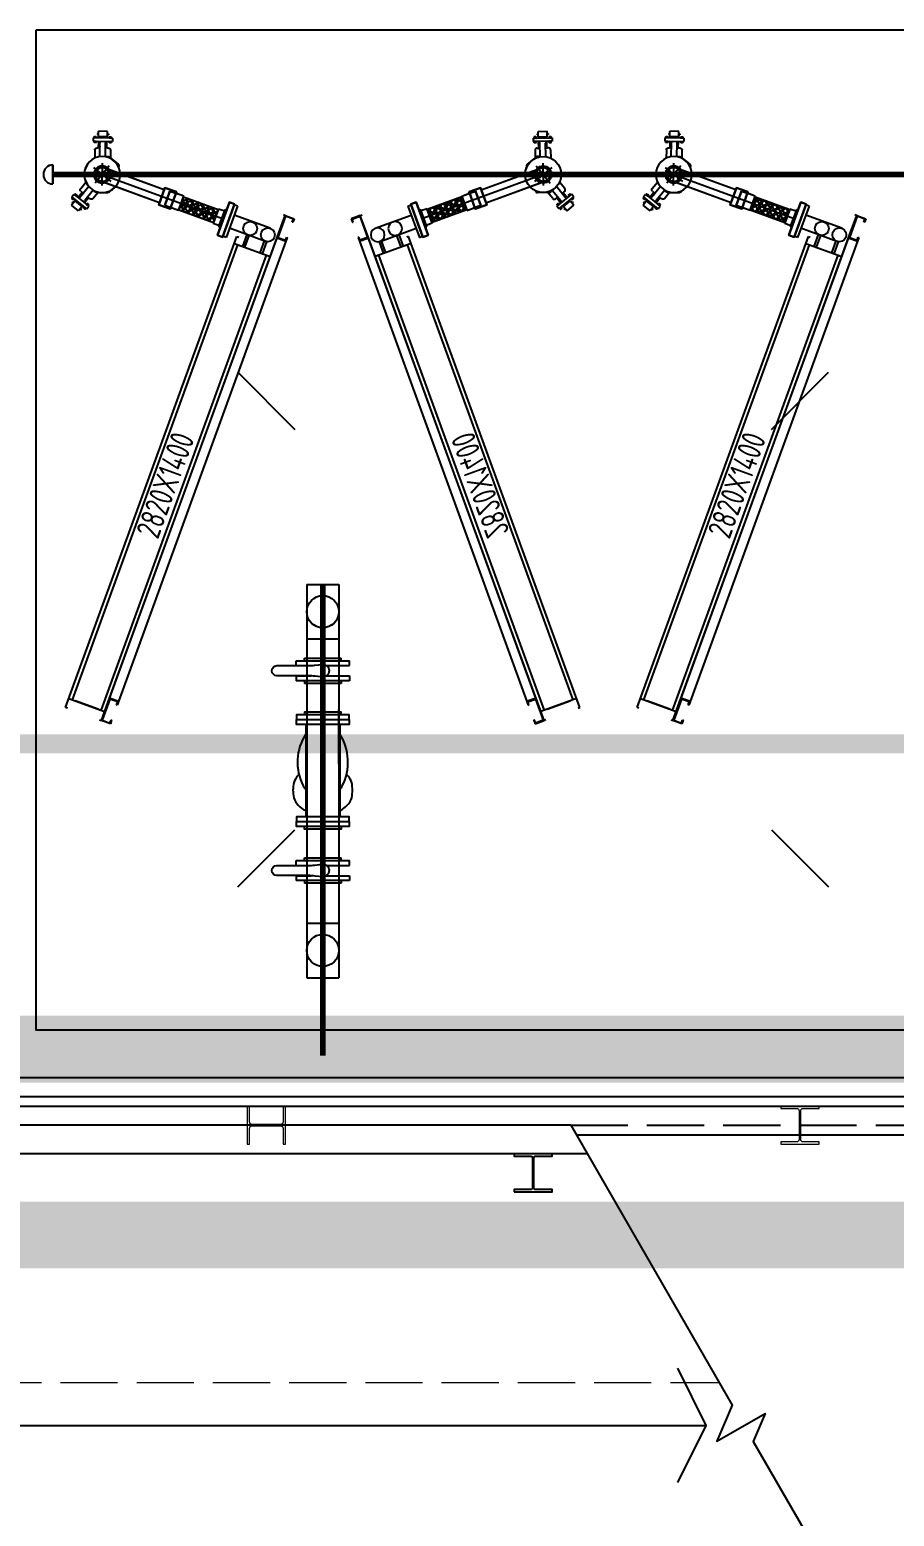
# Model space of a CAD drawing. Extents: x -3080 to 28500, y -1326 to 31609.
# Drawn here: x 19476 to 19929, y 1665 to 2445 of the extents above; entities that cross this region are included whole.
import ezdxf
from ezdxf.enums import TextEntityAlignment as Align

# ---------------------------------------------------------------- set-up
doc = ezdxf.new("R2010")
doc.units = 0
doc.header["$LTSCALE"] = 100
for name, pattern in [('188K-SM-03-F05-ARCH-PA-Y2257103$0$DASHED', [19.05, 12.7, -6.35]), ('188K-SM-03-F05-MECH-DCC-Y2257103$0$XFM1Q20-200k$0$CENTER', [2, 1.25, -0.25, 0.25, -0.25]), ('188K-SM-07-F10-MECH-CR PIPE-Y2257103$0$XFM1Q20-200k$0$CENTER', [2, 1.25, -0.25, 0.25, -0.25]), ('X-S-FAB-L05$0$HIDDEN', [0.4, 0.3, -0.1])]:
    doc.linetypes.add(name, pattern=pattern)
for name, color, linetype in [('0-xref', 8, 'Continuous'), ('188K-SM-03-F05-ARCH-PA-Y2257103$0$K-DIivder-3.5', 53, '188K-SM-03-F05-ARCH-PA-Y2257103$0$DASHED'), ('188K-SM-03-F05-ARCH-PA-Y2257103$0$K-岩棉 2hr 3.5-非抗', 53, 'Continuous'), ('188K-SM-03-F05-MECH-DCC-Y2257103$0$00_AC_CHS_12℃', 4, 'Continuous'), ('188K-SM-03-F05-MECH-DCC-Y2257103$0$00_AC_CHS_20℃', 3, 'Continuous'), ('188K-SM-03-F05-MECH-DCC-Y2257103$0$00_DCC', 7, 'Continuous'), ('188K-SM-03-F05-MECH-DCC-Y2257103$0$00_閥站分組', 1, 'Continuous'), ('188K-SM-03-F05-MECH-DCC-Y2257103$0$XFM1Q20-200k$0$U-PCW-V', 2, 'Continuous'), ('188K-SM-07-F10-MECH-CR PIPE-Y2257103$0$00_AC_CHS_12℃', 4, 'Continuous'), ('188K-SM-07-F10-MECH-CR PIPE-Y2257103$0$00_AC_CHS_20℃', 3, 'Continuous'), ('188K-SM-07-F10-MECH-CR PIPE-Y2257103$0$00_DCC', 7, 'Continuous'), ('188K-SM-07-F10-MECH-CR PIPE-Y2257103$0$00_閥站分組', 1, 'Continuous'), ('188K-SM-07-F10-MECH-CR PIPE-Y2257103$0$XFM1Q20-200k$0$U-PCW-V', 2, 'Continuous'), ('X-S-FAB-L05$0$0-arr', 8, 'Continuous'), ('X-S-FAB-L05$0$0-stc', 8, 'Continuous'), ('X-S-FAB-L05$0$12', 8, 'Continuous'), ('X-S-FAB-L05$0$COL-S', 8, 'Continuous'), ('X-S-FAB-L05$0$HID(UP)', 8, 'X-S-FAB-L05$0$HIDDEN'), ('X-S-FAB-L05$0$OPEN-UP', 8, 'X-S-FAB-L05$0$HIDDEN'), ('X-S-FAB-L05$0$S-鋼柱', 8, 'Continuous'), ('X-S-FAB-L05$0$WALL-BK', 8, 'Continuous'), ('X-S-FAB-L05$0$WALL-DR', 8, 'Continuous')]:
    doc.layers.add(name, color=color, linetype=linetype)
doc.layers.add('X-S-FAB-L05$0$XREF', color=8, linetype='Continuous', lineweight=0)
doc.styles.add('188K-SM-03-F05-MECH-DCC-Y2257103$0$XFM1Q20-200k$0$aa-txt', font='isocp.shx', dxfattribs={"bigfont": 'chineset.shx'})
doc.styles.add('188K-SM-07-F10-MECH-CR PIPE-Y2257103$0$XFM1Q20-200k$0$aa-txt', font='isocp.shx', dxfattribs={"bigfont": 'chineset.shx'})
pattern_1 = [(135, (-2258.2576, -4619.8331), (-8e-16, 2.4374981), [5.1707143, -1.7235714]), (45, (-2259.4764, -4618.6144), (-8e-16, 2.4374981), [5.1707143, -1.7235714])]

# ---------------------------------------------------------------- blocks, each defined once
blk = doc.blocks.new('*U64')
blk.add_lwpolyline([(0, 0.5), (4.239, 0.5), (4.547, 0.09), (4.547, 0.3), (4.547, 0.818), (4.789, 0.5, 0.234256), (4.789, 0.5), (9.093, 0.5)], format="xyb")
blk = doc.blocks.new('X-S-FAB-L05$0$SC1')
at = {"layer": 'DefPoints'}
blk.add_line((27924.99, 8342.12), (27954.99, 8312.12), dxfattribs=at)
blk = doc.blocks.new('X-S-FAB-L05$0$VC(C)')
at = {"layer": 'X-S-FAB-L05$0$S-鋼柱'}
for p in [(-8339.99, -6077.12), (-8059.99, -6317.12)]:
    blk.add_blockref('X-S-FAB-L05$0$SC1', p, dxfattribs=at)
at = {"layer": 'X-S-FAB-L05$0$S-鋼柱', "rotation": 90}
for p in [(28207.12, -25689.99), (27927.12, -25929.99)]:
    blk.add_blockref('X-S-FAB-L05$0$SC1', p, dxfattribs=at)
blk = doc.blocks.new('X-S-FAB-L05')
at = {"layer": 'X-S-FAB-L05$0$0-arr', "color": 4}
blk.add_lwpolyline([(19815.67, 1742.5), (19830.67, 1712.5), (19815.67, 1682.5)], dxfattribs=at)
at = {"layer": 'X-S-FAB-L05$0$12'}
blk.add_lwpolyline([(18765, 1712.5), (19830.67, 1712.5)], dxfattribs=at)
at = {"layer": 'X-S-FAB-L05$0$COL-S', "color": 2, "lineweight": 0, "ltscale": 10, "flags": 128}
for points in [[(19610, 1880), (19608.8, 1880), (19608.8, 1871.7, -0.4142136), (19607.5, 1870.4), (19592.5, 1870.4, -0.4142136), (19591.2, 1871.7), (19591.2, 1880), (19590, 1880), (19590, 1860), (19591.2, 1860), (19591.2, 1868.3, -0.4142136), (19592.5, 1869.6), (19607.5, 1869.6, -0.4142136), (19608.8, 1868.3), (19608.8, 1860), (19610, 1860)], [(19870, 1880), (19870, 1878.8), (19878.3, 1878.8, -0.4142136), (19879.6, 1877.5), (19879.6, 1862.5, -0.4142136), (19878.3, 1861.2), (19870, 1861.2), (19870, 1860), (19890, 1860), (19890, 1861.2), (19881.7, 1861.2, -0.4142136), (19880.4, 1862.5), (19880.4, 1877.5, -0.4142136), (19881.7, 1878.8), (19890, 1878.8), (19890, 1880)]]:
    blk.add_lwpolyline(points, format="xyb", close=True, dxfattribs=at)
at = {"layer": 'X-S-FAB-L05$0$HID(UP)'}
blk.add_line((19759.737, 1870), (24305, 1870), dxfattribs=at)
at = {"layer": 'X-S-FAB-L05$0$OPEN-UP', "color": 15, "lineweight": 0}
blk.add_line((17492, 1735), (19837.68, 1735), dxfattribs=at)
at = {"layer": 'X-S-FAB-L05$0$S-鋼柱'}
blk.add_lwpolyline([(19730, 1835), (19750, 1835), (19750, 1836.2), (19741.2, 1836.2, -0.4142136), (19740.4, 1837), (19740.4, 1853, -0.4142136), (19741.2, 1853.8), (19750, 1853.8), (19750, 1855), (19730, 1855), (19730, 1853.8), (19738.8, 1853.8, -0.4142136), (19739.6, 1853), (19739.6, 1837, -0.4142136), (19738.8, 1836.2), (19730, 1836.2)], format="xyb", close=True, dxfattribs=at)
at = {"layer": 'X-S-FAB-L05$0$WALL-BK'}
for p, q in [((19759.737, 1870), (16745, 1870)), ((19768.398, 1855), (16745, 1855))]:
    blk.add_line(p, q, dxfattribs=at)
at = {"layer": 'X-S-FAB-L05$0$WALL-DR'}
for p, q in [((16745, 1880), (24310, 1880)), ((19762.624, 1865), (24310, 1865))]:
    blk.add_line(p, q, dxfattribs=at)
at = {"layer": 'X-S-FAB-L05$0$0-stc', "xscale": 40.00000000000001, "yscale": 40.00000000000001, "zscale": 40.00000000000001, "rotation": 299.9999911101247}
blk.add_blockref('*U64', (19742.417, 1860), dxfattribs=at)
at = {"layer": 'X-S-FAB-L05$0$XREF'}
blk.add_blockref('X-S-FAB-L05$0$VC(C)', (0, 0), dxfattribs=at)
blk = doc.blocks.new('188K-SM-03-F05-ARCH-PA-Y2257103')
at = {"layer": '188K-SM-03-F05-ARCH-PA-Y2257103$0$K-DIivder-3.5', "linetype": 'ByBlock', "ltscale": 2, "const_width": 10}
blk.add_lwpolyline([(16750, 2070), (24195, 2070)], dxfattribs=at)
at = {"layer": '188K-SM-03-F05-ARCH-PA-Y2257103$0$K-岩棉 2hr 3.5-非抗'}
for p, q in [((16745, 1895, 0), (24300, 1895, 0)), ((16745, 1885, 0), (24300, 1885))]:
    blk.add_line(p, q, dxfattribs=at)
blk = doc.blocks.new('188K-SM-03-F05-MECH-DCC-Y2257103$0$XFM1P20-200k$0$005')
at = {"layer": '188K-SM-03-F05-MECH-DCC-Y2257103$0$00_DCC'}
h = blk.add_hatch(dxfattribs=at)
h.set_pattern_fill('AR-HBONE', color=60, scale=0.430893, angle=360, style=0)
h.set_pattern_definition(pattern_1)
h.paths.add_polyline_path([(21.88125, -3.01625), (21.88125, 3.01625), (5.88125, 3.01625), (5.88125, -3.01625)])
edge = h.paths.add_edge_path(flags=17)
edge.add_line((21.88125, 3.01625), (21.88125, -3.01625))
at = {"layer": '188K-SM-03-F05-MECH-DCC-Y2257103$0$00_DCC', "color": 60}
for p, q in [((5.88125, 3.31625), (3, 3.31625)), ((5.88125, 3.31625), (5.88125, -3.31625)), ((21.88125, 3.01625), (5.88125, 3.01625)), ((5.88125, 3.01625), (5.88125, -3.01625)), ((21.88125, 3.31625), (24.7625, 3.31625)), ((21.88125, 3.31625), (21.88125, -3.31625)), ((21.88125, 3.01625), (21.88125, -3.01625)), ((21.88125, -3.01625), (21.88125, 3.01625)), ((28.2625, 3.31625), (24.7625, 3.31625)), ((28.2625, 3.31625), (28.2625, -3.31625)), ((5.88125, -3.31625), (3, -3.31625)), ((21.88125, -3.01625), (5.88125, -3.01625)), ((21.88125, -3.31625), (28.2625, -3.31625)), ((28.2625, -3.31625), (25.38125, -3.31625))]:
    blk.add_line(p, q, dxfattribs=at)
for points in [[(0, -7.6), (0, 7.6), (2.38125, 7.6), (2.38125, -7.6), (0, -7.6)], [(2.38125, 3.8975), (3, 3.8975), (3, -3.8975), (2.38125, -3.8975)]]:
    blk.add_lwpolyline(points, dxfattribs=at)
blk = doc.blocks.new('188K-SM-03-F05-MECH-DCC-Y2257103$0$DCC_配管')
at = {"layer": '188K-SM-03-F05-MECH-DCC-Y2257103$0$00_DCC', "color": 60}
for p, q in [((-71.66, 42.26, 0), (-71.66, 40.55, 0)), ((-61.6, 42.26, 0), (-71.66, 42.26, 0)), ((-71.66, 40.55, 0), (-61.6, 40.55, 0)), ((-71.15, 42.78, 0), (-71.15, 42.38, 0)), ((-71.15, 40.03, 0), (-71.15, 40.44, 0)), ((-70.17, 42.9, 0), (-71.01, 42.9, 0)), ((-70.17, 39.92, 0), (-71.01, 39.92, 0)), ((-70.87, 42.78, 0), (-70.87, 42.38, 0)), ((-70.87, 40.03, 0), (-70.87, 40.44, 0)), ((-70.31, 42.78, 0), (-70.31, 42.38, 0)), ((-70.31, 40.03, 0), (-70.31, 40.44, 0)), ((-70.03, 42.78, 0), (-70.03, 42.38, 0)), ((-70.03, 40.03, 0), (-70.03, 40.44, 0)), ((-68.98, 44.57, 0), (-69.54, 44.57, 0)), ((-69.54, 44.57, 0), (-69.54, 44.07, 0)), ((-68.98, 44.07, 0), (-69.54, 44.07, 0)), ((-64.28, 45.79, 0), (-68.98, 45.79, 0)), ((-68.98, 42.85, 0), (-68.98, 45.79, 0)), ((-64.28, 42.85, 0), (-68.98, 42.85, 0)), ((-68.77, 37.09, 0), (-68.77, 40.49, 0)), ((-68.12, 32.48, 0), (-68.12, 39.59, 0)), ((-67.74, 42.26, 0), (-67.74, 42.85, 0)), ((-65.52, 42.26, 0), (-65.52, 42.85, 0)), ((-65.14, 32.48, 0), (-65.14, 39.55, 0)), ((-64.49, 37.09, 0), (-64.49, 40.49, 0)), ((-64.28, 42.85, 0), (-64.28, 45.79, 0)), ((-64.28, 44.57, 0), (-63.72, 44.57, 0)), ((-64.28, 44.07, 0), (-63.72, 44.07, 0)), ((-63.72, 44.57, 0), (-63.72, 44.07, 0)), ((-63.22, 42.78, 0), (-63.22, 42.38, 0)), ((-63.22, 40.03, 0), (-63.22, 40.44, 0)), ((-63.08, 42.9, 0), (-62.24, 42.9, 0)), ((-63.08, 39.92, 0), (-62.24, 39.92, 0)), ((-62.94, 42.78, 0), (-62.94, 42.38, 0)), ((-62.94, 40.03, 0), (-62.94, 40.44, 0)), ((-62.38, 42.78, 0), (-62.38, 42.38, 0)), ((-62.38, 40.03, 0), (-62.38, 40.44, 0)), ((-62.1, 42.78, 0), (-62.1, 42.38, 0)), ((-62.1, 40.03, 0), (-62.1, 40.44, 0)), ((-61.6, 42.26, 0), (-61.6, 40.55, 0)), ((-70.73, 36.03, 0), (-70.73, 31.66, 0)), ((-69.73, 37.03, 0), (-69.12, 37.03, 0)), ((-63.52, 37.03, 0), (-64.14, 37.03, 0)), ((-62.52, 36.03, 0), (-62.52, 31.66, 0)), ((-66.63, 17.31, 0), (-66.63, 29.02, 0)), ((-33.99, 15.66), (-65.24, 26.54, 0)), ((-72.48, 23.16, 0), (-60.78, 23.16, 0)), ((-36.38, 8.77), (-67.83, 19.72, 0)), ((-66.63, 23.16, 0), (-3.17, 1.1)), ((-70.73, 14.66, 0), (-70.73, 14.67, 0)), ((-69.73, 13.66, 0), (-63.52, 13.66, 0)), ((-62.52, 14.66, 0), (-62.52, 14.67, 0)), ((-1.2, -3.45), (1.2, 3.45))]:
    blk.add_line(p, q, dxfattribs=at)
at = {"layer": '188K-SM-03-F05-MECH-DCC-Y2257103$0$00_DCC', "color": 60, "elevation": 0}
for points in [[(-30.71, 5.67), (-36.73, 7.76), (-33.64, 16.67), (-27.62, 14.58)], [(-31.42, 5.91), (-30.71, 5.67), (-27.62, 14.58), (-28.33, 14.83)]]:
    blk.add_lwpolyline(points, dxfattribs=at)
at = {"layer": '188K-SM-03-F05-MECH-DCC-Y2257103$0$00_DCC', "color": 60}
for radius in [9.44, 4.44, 3.65]:
    blk.add_circle((-66.63, 23.16, 0), radius, dxfattribs=at)
for centre, radius, start, end in [((-71.29, 42.41, 0), 0.143, 270, 347.31962), ((-71.29, 40.41, 0), 0.143, 12.68038, 90), ((-71.01, 42.75, 0), 0.143, 12.68038, 167.31962), ((-71.01, 42.41, 0), 0.143, 192.68038, 347.31962), ((-71.01, 40.41, 0), 0.143, 12.68038, 167.31962), ((-71.01, 40.06, 0), 0.143, 192.68038, 347.31962), ((-70.59, 42.49, 0), 0.406, 46.39718, 133.60282), ((-70.59, 42.67, 0), 0.406, 226.39718, 313.60282), ((-70.59, 40.14, 0), 0.406, 46.39718, 133.60282), ((-70.59, 40.33, 0), 0.406, 226.39718, 313.60282), ((-70.17, 42.75, 0), 0.143, 12.68038, 167.31962), ((-70.17, 42.41, 0), 0.143, 192.68038, 347.31962), ((-70.17, 40.41, 0), 0.143, 12.68038, 167.31962), ((-70.17, 40.06, 0), 0.143, 192.68038, 347.31962), ((-69.89, 42.41, 0), 0.143, 192.68038, 270), ((-69.89, 40.41, 0), 0.143, 90, 167.31962), ((-69.12, 39.55, 0), 1, 0, 90), ((-64.13, 39.55, 0), 1, 90, 180), ((-63.36, 42.41, 0), 0.143, 270, 347.31962), ((-63.36, 40.41, 0), 0.143, 12.68038, 90), ((-63.08, 42.75, 0), 0.143, 12.68038, 167.31962), ((-63.08, 42.41, 0), 0.143, 192.68038, 347.31962), ((-63.08, 40.41, 0), 0.143, 12.68038, 167.31962), ((-63.08, 40.06, 0), 0.143, 192.68038, 347.31962), ((-62.66, 42.49, 0), 0.406, 46.39718, 133.60282), ((-62.66, 42.67, 0), 0.406, 226.39718, 313.60282), ((-62.66, 40.14, 0), 0.406, 46.39718, 133.60282), ((-62.66, 40.33, 0), 0.406, 226.39718, 313.60282), ((-62.24, 42.75, 0), 0.143, 12.68038, 167.31962), ((-62.24, 42.41, 0), 0.143, 192.68038, 347.31962), ((-62.24, 40.41, 0), 0.143, 12.68038, 167.31962), ((-62.24, 40.06, 0), 0.143, 192.68038, 347.31962), ((-61.96, 42.41, 0), 0.143, 192.68038, 270), ((-61.96, 40.41, 0), 0.143, 90, 167.31962), ((-69.73, 36.03, 0), 1, 90, 180), ((-69.12, 38.03, 0), 1, 270, 0), ((-64.14, 38.03, 0), 1, 180, 270), ((-63.52, 36.03, 0), 1, 0, 90), ((-66.67, 20.94, 0), 2.22, 271.07933, 88.92067), ((-69.73, 14.66, 0), 1, 180, 270), ((-63.52, 14.66, 0), 1, 270, 0)]:
    blk.add_arc(centre, radius, start, end, dxfattribs=at)
at = {"layer": '188K-SM-03-F05-MECH-DCC-Y2257103$0$00_DCC', "color": 60, "xscale": -1.210111893907765, "yscale": 1.210111893907765, "zscale": 1.210111893907765, "rotation": 340.8548292855317}
blk.add_blockref('188K-SM-03-F05-MECH-DCC-Y2257103$0$XFM1P20-200k$0$005', (0, 0), dxfattribs=at)
blk = doc.blocks.new('188K-SM-03-F05-MECH-DCC-Y2257103$0$DCC-1_2.82x1.2')
at = {"layer": '188K-SM-03-F05-MECH-DCC-Y2257103$0$00_DCC', "color": 24}
for p, q in [((278.05, 32.11), (260.55, 32.11)), ((260.55, 30.31), (260.55, 32.11)), ((278.05, 30.31), (278.05, 32.11)), ((0, 25.01), (263, 25.11)), ((0, 24.01), (0, 25.01)), ((5, 25.01), (5, 5.01)), ((5, 25.01), (5, 5.01)), ((259, 25.11), (259, 5.11)), ((278.05, 30.31), (260.55, 30.31)), ((263, 25.11), (263, 24.11)), ((265.65, 10.21), (265.65, 30.31)), ((272.95, 10.21), (272.95, 30.31)), ((5, 23.01), (259, 23.11)), ((5, 8.61), (5, 21.41)), ((265.65, 20.61), (259, 20.61)), ((265.65, 19.41), (259, 19.41)), ((265.65, 10.81), (259, 10.81)), ((265.65, 9.61), (259, 9.61)), ((0, 6.01), (0, 5.01)), ((0, 5.01), (282, 5.11)), ((5, 7.01), (259, 7.11)), ((282, 5.11), (282, 6.11))]:
    blk.add_line(p, q, dxfattribs=at)
at = {"layer": '188K-SM-03-F05-MECH-DCC-Y2257103$0$00_DCC'}
for p, q in [((0, 0), (0, 5)), ((0, 5), (12.5, 5)), ((2, 0), (0, 0)), ((12.18, 4.68), (0.32, 4.68)), ((0.32, 4.68), (0.32, 0.32)), ((0.32, 0.32), (2, 0.32)), ((2, 0.32), (2, 0)), ((10.5, 0), (10.5, 0.32)), ((10.5, 0.32), (12.18, 0.32)), ((12.5, 0), (10.5, 0)), ((12.18, 0.32), (12.18, 4.68)), ((12.5, 5), (12.5, 0)), ((12.5, -0.05), (12.5, 4.95)), ((269.5, 5.11), (269.5, 0.11)), ((269.5, 0.11), (269.5, 5.11)), ((269.5, 5.11), (282, 5.11)), ((271.5, 0.11), (269.5, 0.11)), ((281.68, 4.79), (269.82, 4.79)), ((269.82, 4.79), (269.82, 0.43)), ((269.82, 0.43), (271.5, 0.43)), ((271.5, 0.43), (271.5, 0.11)), ((280, 0.11), (280, 0.43)), ((280, 0.43), (281.68, 0.43)), ((282, 0.11), (280, 0.11)), ((281.68, 0.43), (281.68, 4.79)), ((282, 5.11), (282, 0.11))]:
    blk.add_line(p, q, dxfattribs=at)
at = {"layer": '188K-SM-03-F05-MECH-DCC-Y2257103$0$00_DCC', "color": 3}
for p, q in [((12.5, 4.95), (269.5, 5.11)), ((269.5, 0.11), (12.5, -0.05))]:
    blk.add_line(p, q, dxfattribs=at)
at = {"layer": '188K-SM-03-F05-MECH-DCC-Y2257103$0$00_DCC'}
blk.add_lwpolyline([(2, -0.16), (2, 0)], dxfattribs=at)
at = {"layer": '188K-SM-03-F05-MECH-DCC-Y2257103$0$00_DCC', "color": 24}
for centre in [(269.3, 20.01), (269.3, 10.21)]:
    blk.add_circle(centre, 3.65, dxfattribs=at)
at = {"layer": '188K-SM-03-F05-MECH-DCC-Y2257103$0$00_DCC', "xscale": -1, "rotation": 70.85482928510034}
blk.add_blockref('188K-SM-03-F05-MECH-DCC-Y2257103$0$DCC_配管', (269.3, 32.11), dxfattribs=at)
at = {"layer": '188K-SM-03-F05-MECH-DCC-Y2257103$0$00_DCC', "color": 24, "style": '188K-SM-03-F05-MECH-DCC-Y2257103$0$XFM1Q20-200k$0$aa-txt', "width": 0.8}
blk.add_text('2820X1200', height=12.5, rotation=360, dxfattribs=at).set_placement((127.55, 15.83), align=Align.MIDDLE)
blk = doc.blocks.new('188K-SM-03-F05-MECH-DCC-Y2257103$0$XFM1Q20-200k$0$BV-150V-T1')
at = {"color": 0, "linetype": 'ByBlock'}
for p, q in [((-5.24, 9.6), (-6.67, 9.6)), ((-6.67, -9.6), (-6.67, 9.6)), ((-2.7, 13.97), (-5.24, 13.97)), ((-5.24, -13.97), (-5.24, 13.97)), ((2.7, 13.97), (5.24, 13.97)), ((5.24, 13.97), (5.24, -13.97)), ((5.24, 9.6), (6.67, 9.6)), ((6.67, 9.6), (6.67, -9.6)), ((-5.24, -9.6), (-6.67, -9.6)), ((-2.7, -13.97), (-5.24, -13.97)), ((2.7, -8.41), (-2.7, -8.41)), ((2.7, -13.97), (5.24, -13.97)), ((5.24, -9.6), (6.67, -9.6))]:
    blk.add_line(p, q, dxfattribs=at)
blk.add_lwpolyline([(-2.67, 7.5), (-2.67, 24.03, -1), (2.67, 24.03), (2.67, 7.68, 0.028765), (2.87, 4.24), (3.32, 0.29, -1.044614), (-3.34, 0), (-2.87, 4.06, 0.028765)], format="xyb", close=True, dxfattribs=at)
for points in [[(-2.7, 13.97), (-2.7, 6.15)], [(2.7, 13.97), (2.7, 6.33)], [(-2.7, -1.96), (-2.7, -13.97)], [(2.7, -1.96), (2.7, -13.97)]]:
    blk.add_lwpolyline(points, dxfattribs=at)
blk = doc.blocks.new('188K-SM-03-F05-MECH-DCC-Y2257103$0$XFM1Q20-200k$0$YS-06-B')
at = {"layer": '188K-SM-03-F05-MECH-DCC-Y2257103$0$XFM1Q20-200k$0$U-PCW-V', "color": 0}
for p, q in [((54.97, 8.89), (6.86, 8.89)), ((54.97, -8.89), (6.86, -8.89))]:
    blk.add_line(p, q, dxfattribs=at)
for points in [[(1.43, -9.6), (0, -9.6), (0, 9.6), (1.43, 9.6)], [(3.97, -13.85), (1.43, -13.85), (1.43, 13.85), (3.97, 13.85), (3.97, -13.85)], [(3.97, -13.85), (6.51, -13.85), (6.51, 13.85), (3.97, 13.85), (3.97, -13.85)], [(57.51, -13.85), (54.97, -13.85), (54.97, 13.85), (57.51, 13.85), (57.51, -13.85)], [(57.51, -13.85), (60.05, -13.85), (60.05, 13.85), (57.51, 13.85), (57.51, -13.85)], [(60.05, -9.6), (61.48, -9.6), (61.48, 9.6), (60.05, 9.6)]]:
    blk.add_lwpolyline(points, dxfattribs=at)
for points in [[(18.6, 15.46, 0.133256), (14.63, 14.38, 0.106756), (10.87, 10.93, 0.036777), (9.64, 8.89, 0.036777)], [(28.76, 12.49, 0.064337), (26.31, 14.38, 0.133256), (22.34, 15.46)], [(9.64, -8.89, 0.036777), (10.87, -10.93, 0.106756), (14.63, -14.38, 0.133256), (18.6, -15.46)], [(22.34, -15.46, 0.133256), (26.31, -14.38, 0.064337), (28.76, -12.49, 0.064337)]]:
    blk.add_lwpolyline(points, format="xyb", dxfattribs=at)
for centre, radius, start, end in [((20.47, 4.27), 11.34, 80.52454, 99.47546), ((29.03, 0), 12.06, 121.76927, 132.51728), ((35.18, -14.34), 27.59, 57.36976, 116.9234), ((20.47, -4.27), 11.34, 260.52454, 279.47546), ((29.03, 0), 12.06, 227.48272, 238.23073), ((35.18, 14.34), 27.59, 243.0766, 302.63024)]:
    blk.add_arc(centre, radius, start, end, dxfattribs=at)
blk = doc.blocks.new('188K-SM-03-F05-MECH-DCC-Y2257103$0$DCC-閥站(入)')
at = {"layer": '188K-SM-03-F05-MECH-DCC-Y2257103$0$00_DCC', "color": 4}
for p, q in [((-8.41, 206.26, 0), (-8.41, 0, 0)), ((-8.41, 206.26), (8.41, 206.26)), ((8.41, 206.26, 0), (8.41, 0, 0)), ((-8.41, 177.68), (8.41, 177.68)), ((8.41, 112.03, 0), (8.41, 140.61, 0)), ((-8.41, 28.58), (8.41, 28.58)), ((-8.41, 0), (8.41, 0))]:
    blk.add_line(p, q, dxfattribs=at)
at = {"layer": '188K-SM-03-F05-MECH-DCC-Y2257103$0$00_DCC', "color": 4, "linetype": '188K-SM-03-F05-MECH-DCC-Y2257103$0$XFM1Q20-200k$0$CENTER'}
blk.add_line((0, 0, 0), (0, 206.26, 0), dxfattribs=at)
at = {"layer": '188K-SM-03-F05-MECH-DCC-Y2257103$0$00_DCC', "color": 4}
for centre in [(0, 191.97), (0, 14.29)]:
    blk.add_circle(centre, 8.41, dxfattribs=at)
at = {"layer": '188K-SM-03-F05-MECH-DCC-Y2257103$0$00_DCC', "color": 4, "rotation": 90}
for name, p in [('188K-SM-03-F05-MECH-DCC-Y2257103$0$XFM1Q20-200k$0$BV-150V-T1', (0, 161.01)), ('188K-SM-03-F05-MECH-DCC-Y2257103$0$XFM1Q20-200k$0$YS-06-B', (0, 77.87)), ('188K-SM-03-F05-MECH-DCC-Y2257103$0$XFM1Q20-200k$0$BV-150V-T1', (0, 56.2))]:
    blk.add_blockref(name, p, dxfattribs=at)
blk = doc.blocks.new('188K-SM-03-F05-MECH-DCC-Y2257103$0$DCC-2_2.82x1.4')
at = {"layer": '188K-SM-03-F05-MECH-DCC-Y2257103$0$00_DCC', "color": 4}
for p, q in [((278.05, 32.11), (260.55, 32.11)), ((260.55, 30.31), (260.55, 32.11)), ((278.05, 30.31), (278.05, 32.11)), ((0, 25.01), (263, 25.11)), ((0, 24.01), (0, 25.01)), ((5, 25.01), (5, 5.01)), ((5, 25.01), (5, 5.01)), ((259, 25.11), (259, 5.11)), ((278.05, 30.31), (260.55, 30.31)), ((263, 25.11), (263, 24.11)), ((265.65, 10.21), (265.65, 30.31)), ((272.95, 10.21), (272.95, 30.31)), ((5, 23.01), (259, 23.11)), ((5, 8.61), (5, 21.41)), ((265.65, 20.61), (259, 20.61)), ((265.65, 19.41), (259, 19.41)), ((265.65, 10.81), (259, 10.81)), ((265.65, 9.61), (259, 9.61)), ((0, 6.01), (0, 5.01)), ((5, 7.01), (259, 7.11))]:
    blk.add_line(p, q, dxfattribs=at)
at = {"layer": '188K-SM-03-F05-MECH-DCC-Y2257103$0$00_DCC', "color": 24}
for p, q in [((0, 5.01), (282, 5.11)), ((282, 5.11), (282, 6.11))]:
    blk.add_line(p, q, dxfattribs=at)
at = {"layer": '188K-SM-03-F05-MECH-DCC-Y2257103$0$00_DCC'}
for p, q in [((0, 0), (0, 5)), ((0, 5), (12.5, 5)), ((2, 0), (0, 0)), ((12.18, 4.68), (0.32, 4.68)), ((0.32, 4.68), (0.32, 0.32)), ((0.32, 0.32), (2, 0.32)), ((2, 0.32), (2, 0)), ((10.5, 0), (10.5, 0.32)), ((10.5, 0.32), (12.18, 0.32)), ((12.5, 0), (10.5, 0)), ((12.18, 0.32), (12.18, 4.68)), ((12.5, 5), (12.5, 0)), ((12.5, -0.05), (12.5, 4.95)), ((269.5, 5.11), (269.5, 0.11)), ((269.5, 0.11), (269.5, 5.11)), ((269.5, 5.11), (282, 5.11)), ((271.5, 0.11), (269.5, 0.11)), ((281.68, 4.79), (269.82, 4.79)), ((269.82, 4.79), (269.82, 0.43)), ((269.82, 0.43), (271.5, 0.43)), ((271.5, 0.43), (271.5, 0.11)), ((280, 0.11), (280, 0.43)), ((280, 0.43), (281.68, 0.43)), ((282, 0.11), (280, 0.11)), ((281.68, 0.43), (281.68, 4.79)), ((282, 5.11), (282, 0.11))]:
    blk.add_line(p, q, dxfattribs=at)
at = {"layer": '188K-SM-03-F05-MECH-DCC-Y2257103$0$00_DCC', "color": 3}
for p, q in [((12.5, 4.95), (269.5, 5.11)), ((269.5, 0.11), (12.5, -0.05))]:
    blk.add_line(p, q, dxfattribs=at)
at = {"layer": '188K-SM-03-F05-MECH-DCC-Y2257103$0$00_DCC'}
blk.add_lwpolyline([(2, -0.16), (2, 0)], dxfattribs=at)
at = {"layer": '188K-SM-03-F05-MECH-DCC-Y2257103$0$00_DCC', "color": 4}
for centre in [(269.3, 20.01), (269.3, 10.21)]:
    blk.add_circle(centre, 3.65, dxfattribs=at)
at = {"layer": '188K-SM-03-F05-MECH-DCC-Y2257103$0$00_DCC', "xscale": -1, "rotation": 70.85482928510031}
blk.add_blockref('188K-SM-03-F05-MECH-DCC-Y2257103$0$DCC_配管', (269.3, 32.11), dxfattribs=at)
at = {"layer": '188K-SM-03-F05-MECH-DCC-Y2257103$0$00_DCC', "color": 4, "style": '188K-SM-03-F05-MECH-DCC-Y2257103$0$XFM1Q20-200k$0$aa-txt', "width": 0.8}
blk.add_text('2820X1400', height=12.5, rotation=360, dxfattribs=at).set_placement((127.55, 15.83), align=Align.MIDDLE)
blk = doc.blocks.new('188K-SM-03-F05-MECH-DCC-Y2257103')
at = {"layer": '188K-SM-03-F05-MECH-DCC-Y2257103$0$00_AC_CHS_12℃', "ltscale": 1000, "const_width": 3, "elevation": 0}
blk.add_lwpolyline([(19629.61, 2153.62), (19629.61, 1906.38)], dxfattribs=at)
at = {"layer": '188K-SM-03-F05-MECH-DCC-Y2257103$0$00_AC_CHS_20℃', "ltscale": 1000}
for p, q in [((19488.01, 2373.7, 0), (19488.01, 2363.7, 0)), ((19488.01, 2363.7, 0), (19488.01, 2373.7, 0))]:
    blk.add_line(p, q, dxfattribs=at)
at = {"layer": '188K-SM-03-F05-MECH-DCC-Y2257103$0$00_AC_CHS_20℃', "ltscale": 1000, "const_width": 3, "elevation": 0}
blk.add_lwpolyline([(19488.01, 2368.7), (20362.56, 2368.7)], dxfattribs=at)
at = {"layer": '188K-SM-03-F05-MECH-DCC-Y2257103$0$00_AC_CHS_20℃', "ltscale": 1000}
blk.add_arc((19488.01, 2368.7, 0), 5, 90, 270, dxfattribs=at)
blk.add_arc((19488.01, 2368.7, 0), 5, 90, 270, dxfattribs=at)
at = {"layer": '188K-SM-03-F05-MECH-DCC-Y2257103$0$00_閥站分組', "ltscale": 1000, "elevation": 0}
blk.add_lwpolyline([(19479.21, 2444.61), (20372.17, 2444.61), (20372.17, 1919.84), (19479.21, 1919.84)], close=True, dxfattribs=at)
at = {"layer": '188K-SM-03-F05-MECH-DCC-Y2257103$0$00_DCC', "xscale": -1, "rotation": 290.021059431338}
for name, p in [('188K-SM-03-F05-MECH-DCC-Y2257103$0$DCC-1_2.82x1.2', (19441.16, 2080.5)), ('188K-SM-03-F05-MECH-DCC-Y2257103$0$DCC-2_2.82x1.4', (19741.05, 2080.5))]:
    blk.add_blockref(name, p, dxfattribs=at)
at = {"layer": '188K-SM-03-F05-MECH-DCC-Y2257103$0$00_DCC', "rotation": 69.978940568662}
for p in [(19518.16, 2080.5), (19818.05, 2080.5)]:
    blk.add_blockref('188K-SM-03-F05-MECH-DCC-Y2257103$0$DCC-2_2.82x1.4', p, dxfattribs=at)
at = {"layer": '188K-SM-03-F05-MECH-DCC-Y2257103$0$00_DCC'}
blk.add_blockref('188K-SM-03-F05-MECH-DCC-Y2257103$0$DCC-閥站(入)', (19629.61, 1947.37, 0), dxfattribs=at)
blk = doc.blocks.new('188K-SM-07-F10-MECH-CR PIPE-Y2257103$0$XFM1P20-200k$0$005')
at = {"layer": '188K-SM-07-F10-MECH-CR PIPE-Y2257103$0$00_DCC'}
h = blk.add_hatch(dxfattribs=at)
h.set_pattern_fill('AR-HBONE', color=60, scale=0.430893, angle=360, style=0)
h.set_pattern_definition(pattern_1)
h.paths.add_polyline_path([(21.88125, -3.01625), (21.88125, 3.01625), (5.88125, 3.01625), (5.88125, -3.01625)])
edge = h.paths.add_edge_path(flags=17)
edge.add_line((21.88125, 3.01625), (21.88125, -3.01625))
at = {"layer": '188K-SM-07-F10-MECH-CR PIPE-Y2257103$0$00_DCC', "color": 60}
for p, q in [((5.88125, 3.31625), (3, 3.31625)), ((5.88125, 3.31625), (5.88125, -3.31625)), ((21.88125, 3.01625), (5.88125, 3.01625)), ((5.88125, 3.01625), (5.88125, -3.01625)), ((21.88125, 3.31625), (24.7625, 3.31625)), ((21.88125, 3.31625), (21.88125, -3.31625)), ((21.88125, 3.01625), (21.88125, -3.01625)), ((21.88125, -3.01625), (21.88125, 3.01625)), ((28.2625, 3.31625), (24.7625, 3.31625)), ((28.2625, 3.31625), (28.2625, -3.31625)), ((5.88125, -3.31625), (3, -3.31625)), ((21.88125, -3.01625), (5.88125, -3.01625)), ((21.88125, -3.31625), (28.2625, -3.31625)), ((28.2625, -3.31625), (25.38125, -3.31625))]:
    blk.add_line(p, q, dxfattribs=at)
for points in [[(0, -7.6), (0, 7.6), (2.38125, 7.6), (2.38125, -7.6), (0, -7.6)], [(2.38125, 3.8975), (3, 3.8975), (3, -3.8975), (2.38125, -3.8975)]]:
    blk.add_lwpolyline(points, dxfattribs=at)
blk = doc.blocks.new('188K-SM-07-F10-MECH-CR PIPE-Y2257103$0$DCC_配管')
at = {"layer": '188K-SM-07-F10-MECH-CR PIPE-Y2257103$0$00_DCC', "color": 60}
for p, q in [((-64.6, 32.32, 0), (-64.61, 32.32, 0)), ((-63.2, 32.48, 0), (-58.33, 28.64, 0)), ((-71.24, 26.73, 0), (-62.06, 19.48, 0)), ((-63.02, 27.7, 0), (-70.28, 18.51, 0)), ((-33.99, 15.66), (-65.45, 26.55, 0)), ((-58.16, 27.23, 0), (-58.16, 27.23, 0)), ((-73.6, 16.72, 0), (-78, 11.14, 0)), ((-77.84, 15.55, 0), (-75.14, 18.98, 0)), ((-36.38, 8.77), (-67.65, 19.59, 0)), ((-66.65, 23.11, 0), (-3.17, 1.1)), ((-80.7, 9.11, 0), (-82.52, 6.8, 0)), ((-82.43, 11.23, 0), (-81.37, 12.58, 0)), ((-74.54, 5, 0), (-82.43, 11.23, 0)), ((-82.36, 10.51, 0), (-82.1, 10.83, 0)), ((-81.66, 9.81, 0), (-82.32, 10.34, 0)), ((-82.19, 8.1, 0), (-81.89, 8.5, 0)), ((-81.76, 7.76, 0), (-82.19, 8.1, 0)), ((-82.14, 10.34, 0), (-81.89, 10.66, 0)), ((-81.45, 8.15, 0), (-81.89, 8.5, 0)), ((-81.7, 9.99, 0), (-81.45, 10.31, 0)), ((-81.48, 9.82, 0), (-81.23, 10.13, 0)), ((-81.37, 12.58, 0), (-73.47, 6.34, 0)), ((-80.65, 12.67, 0), (-80.9, 12.35, 0)), ((-77, 6.19, 0), (-80.7, 9.11, 0)), ((-80.43, 12.5, 0), (-80.68, 12.18, 0)), ((-79.81, 12.15, 0), (-80.47, 12.67, 0)), ((-79.99, 12.15, 0), (-80.24, 11.83, 0)), ((-79.77, 11.98, 0), (-80.02, 11.66, 0)), ((-79.35, 8.8, 0), (-79.72, 8.34, 0)), ((-76.96, 13.5, 0), (-79.06, 10.84, 0)), ((-77.68, 14.15, 0), (-77.2, 13.77, 0)), ((-73.6, 10.85, 0), (-75.7, 8.18, 0)), ((-71.25, 14.87, 0), (-75.63, 9.32, 0)), ((-72.8, 10.3, 0), (-73.28, 10.68, 0)), ((-71.4, 10.47, 0), (-68.69, 13.89, 0)), ((-78.82, 3.89, 0), (-82.52, 6.8, 0)), ((-77, 6.19, 0), (-78.82, 3.89, 0)), ((-78.07, 4.85, 0), (-77.63, 4.5, 0)), ((-77.61, 7.43, 0), (-77.98, 6.96, 0)), ((-77.76, 5.24, 0), (-77.32, 4.89, 0)), ((-77.63, 4.5, 0), (-77.32, 4.89, 0)), ((-76.13, 5.6, 0), (-75.88, 5.92, 0)), ((-76.09, 5.42, 0), (-75.43, 4.9, 0)), ((-75.91, 5.42, 0), (-75.66, 5.74, 0)), ((-75.47, 5.08, 0), (-75.22, 5.4, 0)), ((-75.25, 4.9, 0), (-75, 5.22, 0)), ((-74.43, 7.76, 0), (-74.68, 7.44, 0)), ((-74.54, 5, 0), (-73.47, 6.34, 0)), ((-74.21, 7.58, 0), (-74.46, 7.26, 0)), ((-74.25, 7.76, 0), (-73.59, 7.24, 0)), ((-73.77, 7.24, 0), (-74.02, 6.92, 0)), ((-73.55, 7.06, 0), (-73.8, 6.74, 0)), ((1.2, 3.45), (-1.2, -3.45))]:
    blk.add_line(p, q, dxfattribs=at)
at = {"layer": '188K-SM-07-F10-MECH-CR PIPE-Y2257103$0$00_DCC', "color": 60, "elevation": 0}
for points in [[(-27.62, 14.58), (-33.64, 16.67), (-36.73, 7.76), (-30.71, 5.67)], [(-28.33, 14.83), (-27.62, 14.58), (-30.71, 5.67), (-31.42, 5.91)]]:
    blk.add_lwpolyline(points, dxfattribs=at)
at = {"layer": '188K-SM-07-F10-MECH-CR PIPE-Y2257103$0$00_DCC', "color": 60}
for centre, radius in [((-66.65, 23.1, 0), 9.44), ((-66.65, 23.11, 0), 4.44), ((-66.65, 23.11, 0), 3.65)]:
    blk.add_circle(centre, radius, dxfattribs=at)
for centre, radius, start, end in [((-63.82, 31.7, 0), 1, 51.70966, 141.70966), ((-65.31, 24.87, 0), 2.22, 232.78899, 50.63033), ((-58.95, 27.85, 0), 1, 321.70966, 51.70966), ((-82.23, 10.45, 0), 0.143, 154.39004, 309.02928), ((-82.23, 10.89, 0), 0.143, 334.39004, 51.70966), ((-81.73, 10.39, 0), 0.406, 188.10684, 275.31248), ((-82.01, 10.72, 0), 0.143, 334.39004, 129.02928), ((-81.85, 10.25, 0), 0.406, 8.10684, 95.31248), ((-81.57, 9.93, 0), 0.143, 154.39004, 309.02928), ((-81.36, 10.2, 0), 0.143, 334.39004, 129.02928), ((-81.14, 10.02, 0), 0.143, 51.70966, 129.02928), ((-80.99, 12.46, 0), 0.143, 231.70966, 309.02928), ((-80.77, 12.29, 0), 0.143, 154.39004, 309.02928), ((-80.28, 12.23, 0), 0.406, 188.10684, 275.31248), ((-80.56, 12.56, 0), 0.143, 334.39004, 129.02928), ((-80.39, 12.09, 0), 0.406, 8.10684, 95.31248), ((-80.11, 11.77, 0), 0.143, 154.39004, 309.02928), ((-79.89, 11.59, 0), 0.143, 154.39004, 231.70966), ((-79.9, 12.04, 0), 0.143, 334.39004, 129.02928), ((-78.76, 11.79, 0), 1, 231.70966, 321.70966), ((-77.06, 14.93, 0), 1, 141.70966, 231.70966), ((-77.82, 12.98, 0), 1, 321.70966, 51.70966), ((-74.84, 8.7, 0), 1, 141.70966, 231.70966), ((-73.9, 9.89, 0), 1, 51.70966, 141.70966), ((-72.18, 11.09, 0), 1, 231.70966, 321.70966), ((-76, 5.54, 0), 0.143, 154.39004, 309.02928), ((-76.01, 5.98, 0), 0.143, 334.39004, 51.70966), ((-75.51, 5.48, 0), 0.406, 188.10684, 275.31248), ((-75.79, 5.8, 0), 0.143, 334.39004, 129.02928), ((-75.62, 5.34, 0), 0.406, 8.10684, 95.31248), ((-75.35, 5.01, 0), 0.143, 154.39004, 309.02928), ((-75.13, 5.28, 0), 0.143, 334.39004, 129.02928), ((-74.91, 5.11, 0), 0.143, 51.70966, 129.02928), ((-74.77, 7.55, 0), 0.143, 231.70966, 309.02928), ((-74.55, 7.38, 0), 0.143, 154.39004, 309.02928), ((-74.06, 7.32, 0), 0.406, 188.10684, 275.31248), ((-74.34, 7.65, 0), 0.143, 334.39004, 129.02928), ((-74.17, 7.18, 0), 0.406, 8.10684, 95.31248), ((-73.89, 6.86, 0), 0.143, 154.39004, 309.02928), ((-73.67, 6.68, 0), 0.143, 154.39004, 231.70966), ((-73.68, 7.12, 0), 0.143, 334.39004, 129.02928)]:
    blk.add_arc(centre, radius, start, end, dxfattribs=at)
at = {"layer": '188K-SM-07-F10-MECH-CR PIPE-Y2257103$0$00_DCC', "color": 60, "xscale": 1.210111893907765, "yscale": 1.210111893907765, "zscale": 1.210111893907765, "rotation": 160.8548292855056}
blk.add_blockref('188K-SM-07-F10-MECH-CR PIPE-Y2257103$0$XFM1P20-200k$0$005', (0, 0), dxfattribs=at)
blk = doc.blocks.new('188K-SM-07-F10-MECH-CR PIPE-Y2257103$0$DCC-1_2.82x1.2')
at = {"layer": '188K-SM-07-F10-MECH-CR PIPE-Y2257103$0$00_DCC', "color": 24}
for p, q in [((278.05, 32.11), (260.55, 32.11)), ((260.55, 30.31), (260.55, 32.11)), ((278.05, 30.31), (278.05, 32.11)), ((0, 25.01), (263, 25.11)), ((0, 24.01), (0, 25.01)), ((5, 25.01), (5, 5.01)), ((5, 25.01), (5, 5.01)), ((259, 25.11), (259, 5.11)), ((278.05, 30.31), (260.55, 30.31)), ((263, 25.11), (263, 24.11)), ((265.65, 10.21), (265.65, 30.31)), ((272.95, 10.21), (272.95, 30.31)), ((5, 23.01), (259, 23.11)), ((5, 8.61), (5, 21.41)), ((265.65, 20.61), (259, 20.61)), ((265.65, 19.41), (259, 19.41)), ((265.65, 10.81), (259, 10.81)), ((265.65, 9.61), (259, 9.61)), ((0, 6.01), (0, 5.01)), ((0, 5.01), (282, 5.11)), ((5, 7.01), (259, 7.11)), ((282, 5.11), (282, 6.11))]:
    blk.add_line(p, q, dxfattribs=at)
at = {"layer": '188K-SM-07-F10-MECH-CR PIPE-Y2257103$0$00_DCC'}
for p, q in [((0, 0), (0, 5)), ((0, 5), (12.5, 5)), ((2, 0), (0, 0)), ((12.18, 4.68), (0.32, 4.68)), ((0.32, 4.68), (0.32, 0.32)), ((0.32, 0.32), (2, 0.32)), ((2, 0.32), (2, 0)), ((10.5, 0), (10.5, 0.32)), ((10.5, 0.32), (12.18, 0.32)), ((12.5, 0), (10.5, 0)), ((12.18, 0.32), (12.18, 4.68)), ((12.5, 5), (12.5, 0)), ((12.5, -0.05), (12.5, 4.95)), ((269.5, 5.11), (269.5, 0.11)), ((269.5, 0.11), (269.5, 5.11)), ((269.5, 5.11), (282, 5.11)), ((271.5, 0.11), (269.5, 0.11)), ((281.68, 4.79), (269.82, 4.79)), ((269.82, 4.79), (269.82, 0.43)), ((269.82, 0.43), (271.5, 0.43)), ((271.5, 0.43), (271.5, 0.11)), ((280, 0.11), (280, 0.43)), ((280, 0.43), (281.68, 0.43)), ((282, 0.11), (280, 0.11)), ((281.68, 0.43), (281.68, 4.79)), ((282, 5.11), (282, 0.11))]:
    blk.add_line(p, q, dxfattribs=at)
at = {"layer": '188K-SM-07-F10-MECH-CR PIPE-Y2257103$0$00_DCC', "color": 3}
for p, q in [((12.5, 4.95), (269.5, 5.11)), ((269.5, 0.11), (12.5, -0.05))]:
    blk.add_line(p, q, dxfattribs=at)
at = {"layer": '188K-SM-07-F10-MECH-CR PIPE-Y2257103$0$00_DCC'}
blk.add_lwpolyline([(2, -0.16), (2, 0)], dxfattribs=at)
at = {"layer": '188K-SM-07-F10-MECH-CR PIPE-Y2257103$0$00_DCC', "color": 24}
for centre in [(269.3, 20.01), (269.3, 10.21)]:
    blk.add_circle(centre, 3.65, dxfattribs=at)
at = {"layer": '188K-SM-07-F10-MECH-CR PIPE-Y2257103$0$00_DCC', "xscale": -1, "rotation": 70.85482928510034}
blk.add_blockref('188K-SM-07-F10-MECH-CR PIPE-Y2257103$0$DCC_配管', (269.3, 32.11), dxfattribs=at)
at = {"layer": '188K-SM-07-F10-MECH-CR PIPE-Y2257103$0$00_DCC', "color": 24, "style": '188K-SM-07-F10-MECH-CR PIPE-Y2257103$0$XFM1Q20-200k$0$aa-txt', "width": 0.8}
blk.add_text('2820X1200', height=12.5, rotation=360, dxfattribs=at).set_placement((127.55, 15.83), align=Align.MIDDLE)
blk = doc.blocks.new('188K-SM-07-F10-MECH-CR PIPE-Y2257103$0$XFM1Q20-200k$0$BV-150V-T1')
at = {"color": 0, "linetype": 'ByBlock'}
for p, q in [((-5.24, 9.6), (-6.67, 9.6)), ((-6.67, -9.6), (-6.67, 9.6)), ((-2.7, 13.97), (-5.24, 13.97)), ((-5.24, -13.97), (-5.24, 13.97)), ((2.7, 13.97), (5.24, 13.97)), ((5.24, 13.97), (5.24, -13.97)), ((5.24, 9.6), (6.67, 9.6)), ((6.67, 9.6), (6.67, -9.6)), ((-5.24, -9.6), (-6.67, -9.6)), ((-2.7, -13.97), (-5.24, -13.97)), ((2.7, -8.41), (-2.7, -8.41)), ((2.7, -13.97), (5.24, -13.97)), ((5.24, -9.6), (6.67, -9.6))]:
    blk.add_line(p, q, dxfattribs=at)
blk.add_lwpolyline([(-2.67, 7.5), (-2.67, 24.03, -1), (2.67, 24.03), (2.67, 7.68, 0.028765), (2.87, 4.24), (3.32, 0.29, -1.044614), (-3.34, 0), (-2.87, 4.06, 0.028765)], format="xyb", close=True, dxfattribs=at)
for points in [[(-2.7, 13.97), (-2.7, 6.15)], [(2.7, 13.97), (2.7, 6.33)], [(-2.7, -1.96), (-2.7, -13.97)], [(2.7, -1.96), (2.7, -13.97)]]:
    blk.add_lwpolyline(points, dxfattribs=at)
blk = doc.blocks.new('188K-SM-07-F10-MECH-CR PIPE-Y2257103$0$XFM1Q20-200k$0$YS-06-B')
at = {"layer": '188K-SM-07-F10-MECH-CR PIPE-Y2257103$0$XFM1Q20-200k$0$U-PCW-V', "color": 0}
for p, q in [((54.97, 8.89), (6.86, 8.89)), ((54.97, -8.89), (6.86, -8.89))]:
    blk.add_line(p, q, dxfattribs=at)
for points in [[(1.43, -9.6), (0, -9.6), (0, 9.6), (1.43, 9.6)], [(3.97, -13.85), (1.43, -13.85), (1.43, 13.85), (3.97, 13.85), (3.97, -13.85)], [(3.97, -13.85), (6.51, -13.85), (6.51, 13.85), (3.97, 13.85), (3.97, -13.85)], [(57.51, -13.85), (54.97, -13.85), (54.97, 13.85), (57.51, 13.85), (57.51, -13.85)], [(57.51, -13.85), (60.05, -13.85), (60.05, 13.85), (57.51, 13.85), (57.51, -13.85)], [(60.05, -9.6), (61.48, -9.6), (61.48, 9.6), (60.05, 9.6)]]:
    blk.add_lwpolyline(points, dxfattribs=at)
for points in [[(18.6, 15.46, 0.133256), (14.63, 14.38, 0.106756), (10.87, 10.93, 0.036777), (9.64, 8.89, 0.036777)], [(28.76, 12.49, 0.064337), (26.31, 14.38, 0.133256), (22.34, 15.46)], [(9.64, -8.89, 0.036777), (10.87, -10.93, 0.106756), (14.63, -14.38, 0.133256), (18.6, -15.46)], [(22.34, -15.46, 0.133256), (26.31, -14.38, 0.064337), (28.76, -12.49, 0.064337)]]:
    blk.add_lwpolyline(points, format="xyb", dxfattribs=at)
for centre, radius, start, end in [((20.47, 4.27), 11.34, 80.52454, 99.47546), ((29.03, 0), 12.06, 121.76927, 132.51728), ((35.18, -14.34), 27.59, 57.36976, 116.9234), ((20.47, -4.27), 11.34, 260.52454, 279.47546), ((29.03, 0), 12.06, 227.48272, 238.23073), ((35.18, 14.34), 27.59, 243.0766, 302.63024)]:
    blk.add_arc(centre, radius, start, end, dxfattribs=at)
blk = doc.blocks.new('188K-SM-07-F10-MECH-CR PIPE-Y2257103$0$DCC-閥站(入)')
at = {"layer": '188K-SM-07-F10-MECH-CR PIPE-Y2257103$0$00_DCC', "color": 4}
for p, q in [((-8.41, 206.26, 0), (-8.41, 0, 0)), ((-8.41, 206.26), (8.41, 206.26)), ((8.41, 206.26, 0), (8.41, 0, 0)), ((-8.41, 177.68), (8.41, 177.68)), ((8.41, 112.03, 0), (8.41, 140.61, 0)), ((-8.41, 28.58), (8.41, 28.58)), ((-8.41, 0), (8.41, 0))]:
    blk.add_line(p, q, dxfattribs=at)
at = {"layer": '188K-SM-07-F10-MECH-CR PIPE-Y2257103$0$00_DCC', "color": 4, "linetype": '188K-SM-07-F10-MECH-CR PIPE-Y2257103$0$XFM1Q20-200k$0$CENTER'}
blk.add_line((0, 0, 0), (0, 206.26, 0), dxfattribs=at)
at = {"layer": '188K-SM-07-F10-MECH-CR PIPE-Y2257103$0$00_DCC', "color": 4}
for centre in [(0, 191.97), (0, 14.29)]:
    blk.add_circle(centre, 8.41, dxfattribs=at)
at = {"layer": '188K-SM-07-F10-MECH-CR PIPE-Y2257103$0$00_DCC', "color": 4, "rotation": 90}
for name, p in [('188K-SM-07-F10-MECH-CR PIPE-Y2257103$0$XFM1Q20-200k$0$BV-150V-T1', (0, 161.01)), ('188K-SM-07-F10-MECH-CR PIPE-Y2257103$0$XFM1Q20-200k$0$YS-06-B', (0, 77.87)), ('188K-SM-07-F10-MECH-CR PIPE-Y2257103$0$XFM1Q20-200k$0$BV-150V-T1', (0, 56.2))]:
    blk.add_blockref(name, p, dxfattribs=at)
blk = doc.blocks.new('188K-SM-07-F10-MECH-CR PIPE-Y2257103$0$DCC-2_2.82x1.4')
at = {"layer": '188K-SM-07-F10-MECH-CR PIPE-Y2257103$0$00_DCC', "color": 4}
for p, q in [((278.05, 32.11), (260.55, 32.11)), ((260.55, 30.31), (260.55, 32.11)), ((278.05, 30.31), (278.05, 32.11)), ((0, 25.01), (263, 25.11)), ((0, 24.01), (0, 25.01)), ((5, 25.01), (5, 5.01)), ((5, 25.01), (5, 5.01)), ((259, 25.11), (259, 5.11)), ((278.05, 30.31), (260.55, 30.31)), ((263, 25.11), (263, 24.11)), ((265.65, 10.21), (265.65, 30.31)), ((272.95, 10.21), (272.95, 30.31)), ((5, 23.01), (259, 23.11)), ((5, 8.61), (5, 21.41)), ((265.65, 20.61), (259, 20.61)), ((265.65, 19.41), (259, 19.41)), ((265.65, 10.81), (259, 10.81)), ((265.65, 9.61), (259, 9.61)), ((0, 6.01), (0, 5.01)), ((5, 7.01), (259, 7.11))]:
    blk.add_line(p, q, dxfattribs=at)
at = {"layer": '188K-SM-07-F10-MECH-CR PIPE-Y2257103$0$00_DCC', "color": 24}
for p, q in [((0, 5.01), (282, 5.11)), ((282, 5.11), (282, 6.11))]:
    blk.add_line(p, q, dxfattribs=at)
at = {"layer": '188K-SM-07-F10-MECH-CR PIPE-Y2257103$0$00_DCC'}
for p, q in [((0, 0), (0, 5)), ((0, 5), (12.5, 5)), ((2, 0), (0, 0)), ((12.18, 4.68), (0.32, 4.68)), ((0.32, 4.68), (0.32, 0.32)), ((0.32, 0.32), (2, 0.32)), ((2, 0.32), (2, 0)), ((10.5, 0), (10.5, 0.32)), ((10.5, 0.32), (12.18, 0.32)), ((12.5, 0), (10.5, 0)), ((12.18, 0.32), (12.18, 4.68)), ((12.5, 5), (12.5, 0)), ((12.5, -0.05), (12.5, 4.95)), ((269.5, 5.11), (269.5, 0.11)), ((269.5, 0.11), (269.5, 5.11)), ((269.5, 5.11), (282, 5.11)), ((271.5, 0.11), (269.5, 0.11)), ((281.68, 4.79), (269.82, 4.79)), ((269.82, 4.79), (269.82, 0.43)), ((269.82, 0.43), (271.5, 0.43)), ((271.5, 0.43), (271.5, 0.11)), ((280, 0.11), (280, 0.43)), ((280, 0.43), (281.68, 0.43)), ((282, 0.11), (280, 0.11)), ((281.68, 0.43), (281.68, 4.79)), ((282, 5.11), (282, 0.11))]:
    blk.add_line(p, q, dxfattribs=at)
at = {"layer": '188K-SM-07-F10-MECH-CR PIPE-Y2257103$0$00_DCC', "color": 3}
for p, q in [((12.5, 4.95), (269.5, 5.11)), ((269.5, 0.11), (12.5, -0.05))]:
    blk.add_line(p, q, dxfattribs=at)
at = {"layer": '188K-SM-07-F10-MECH-CR PIPE-Y2257103$0$00_DCC'}
blk.add_lwpolyline([(2, -0.16), (2, 0)], dxfattribs=at)
at = {"layer": '188K-SM-07-F10-MECH-CR PIPE-Y2257103$0$00_DCC', "color": 4}
for centre in [(269.3, 20.01), (269.3, 10.21)]:
    blk.add_circle(centre, 3.65, dxfattribs=at)
at = {"layer": '188K-SM-07-F10-MECH-CR PIPE-Y2257103$0$00_DCC', "xscale": -1, "rotation": 70.85482928510031}
blk.add_blockref('188K-SM-07-F10-MECH-CR PIPE-Y2257103$0$DCC_配管', (269.3, 32.11), dxfattribs=at)
at = {"layer": '188K-SM-07-F10-MECH-CR PIPE-Y2257103$0$00_DCC', "color": 4, "style": '188K-SM-07-F10-MECH-CR PIPE-Y2257103$0$XFM1Q20-200k$0$aa-txt', "width": 0.8}
blk.add_text('2820X1400', height=12.5, rotation=360, dxfattribs=at).set_placement((127.55, 15.83), align=Align.MIDDLE)
blk = doc.blocks.new('188K-SM-07-F10-MECH-CR PIPE-Y2257103')
at = {"layer": '188K-SM-07-F10-MECH-CR PIPE-Y2257103$0$00_AC_CHS_12℃', "ltscale": 1000, "const_width": 3, "elevation": 0}
blk.add_lwpolyline([(19629.607, 2153.625), (19629.607, 1906.376)], dxfattribs=at)
at = {"layer": '188K-SM-07-F10-MECH-CR PIPE-Y2257103$0$00_AC_CHS_12℃', "ltscale": 1000, "const_width": 35}
blk.add_lwpolyline([(1863.885, 112.877), (12844.042, 112.877), (12844.042, -152.494), (15041.321, -152.494), (15041.321, 85.834), (16672.641, 85.834), (16672.641, 1909.873), (24026.171, 1909.873)], dxfattribs=at)
at = {"layer": '188K-SM-07-F10-MECH-CR PIPE-Y2257103$0$00_AC_CHS_20℃', "ltscale": 1000}
for p, q in [((19488.011, 2373.696, 0), (19488.011, 2363.696, 0)), ((19488.011, 2363.696, 0), (19488.011, 2373.696, 0))]:
    blk.add_line(p, q, dxfattribs=at)
at = {"layer": '188K-SM-07-F10-MECH-CR PIPE-Y2257103$0$00_AC_CHS_20℃', "ltscale": 1000, "const_width": 3, "elevation": 0}
blk.add_lwpolyline([(19488.011, 2368.696), (20362.558, 2368.696)], dxfattribs=at)
at = {"layer": '188K-SM-07-F10-MECH-CR PIPE-Y2257103$0$00_AC_CHS_20℃', "ltscale": 1000, "const_width": 35}
blk.add_lwpolyline([(1863.885, 63.55), (12780.714, 65.58), (12782.797, -201.709), (15093.572, -202.093), (15101.312, 29.205), (16720.194, 27.785), (16720.194, 1812.454), (24026.171, 1812.454)], dxfattribs=at)
at = {"layer": '188K-SM-07-F10-MECH-CR PIPE-Y2257103$0$00_AC_CHS_20℃', "ltscale": 1000}
blk.add_arc((19488.011, 2368.696, 0), 5, 90, 270, dxfattribs=at)
blk.add_arc((19488.011, 2368.696, 0), 5, 90, 270, dxfattribs=at)
at = {"layer": '188K-SM-07-F10-MECH-CR PIPE-Y2257103$0$00_閥站分組', "ltscale": 1000, "elevation": 0}
blk.add_lwpolyline([(19479.21, 2444.611), (20372.166, 2444.611), (20372.166, 1919.843), (19479.21, 1919.843)], close=True, dxfattribs=at)
at = {"layer": '188K-SM-07-F10-MECH-CR PIPE-Y2257103$0$00_DCC', "xscale": -1, "rotation": 290.021059431338}
for name, p in [('188K-SM-07-F10-MECH-CR PIPE-Y2257103$0$DCC-1_2.82x1.2', (19441.162, 2080.497)), ('188K-SM-07-F10-MECH-CR PIPE-Y2257103$0$DCC-2_2.82x1.4', (19741.05, 2080.497))]:
    blk.add_blockref(name, p, dxfattribs=at)
at = {"layer": '188K-SM-07-F10-MECH-CR PIPE-Y2257103$0$00_DCC', "rotation": 69.978940568662}
for p in [(19518.163, 2080.497), (19818.051, 2080.497)]:
    blk.add_blockref('188K-SM-07-F10-MECH-CR PIPE-Y2257103$0$DCC-2_2.82x1.4', p, dxfattribs=at)
at = {"layer": '188K-SM-07-F10-MECH-CR PIPE-Y2257103$0$00_DCC'}
blk.add_blockref('188K-SM-07-F10-MECH-CR PIPE-Y2257103$0$DCC-閥站(入)', (19629.607, 1947.369, 0), dxfattribs=at)

msp = doc.modelspace()

# ---------------------------------------------------------------- block references
at = {"layer": '0-xref'}
for name in ['X-S-FAB-L05', '188K-SM-03-F05-MECH-DCC-Y2257103', '188K-SM-03-F05-ARCH-PA-Y2257103']:
    msp.add_blockref(name, (0, 0), dxfattribs=at)

# ---------------------------------------------------------------- next in the draw order: block references
msp.add_blockref('188K-SM-07-F10-MECH-CR PIPE-Y2257103', (0, 0), dxfattribs=at)

doc.saveas('drawing.dxf')
